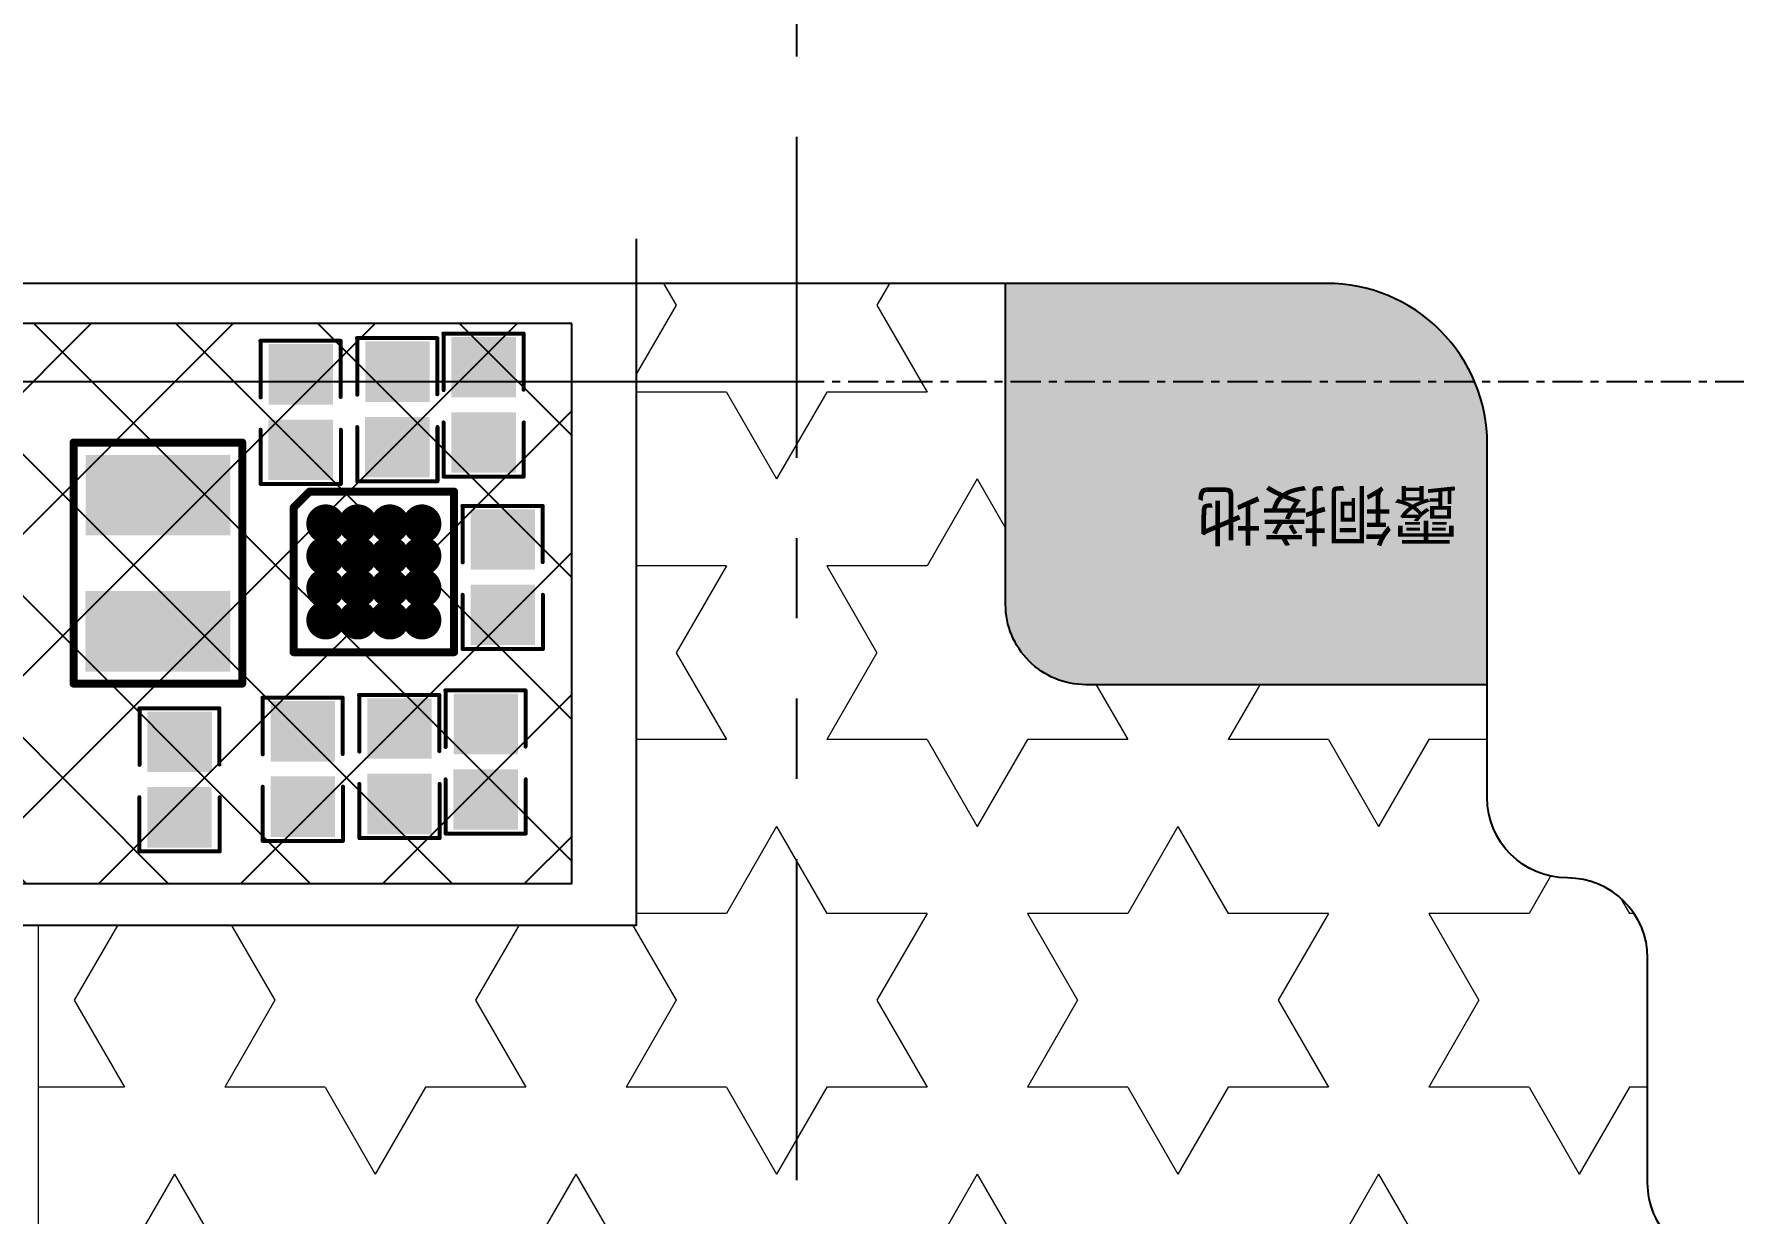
# Model space of a CAD drawing. Header units: inches. Extents: x 1765 to 5217, y -1519 to 441.
# Drawn here: x 4198.64 to 4219.82, y -1286.45 to -1271.75 of the extents above; entities that cross this region are included whole.
import ezdxf

# ---------------------------------------------------------------- set-up
doc = ezdxf.new("R2010")
doc.units = ezdxf.units.IN
doc.header["$MEASUREMENT"] = 0
doc.linetypes.add('ACISOTGB', pattern=[9, 4, -1, 1, -1, 1, -1])
doc.linetypes.add('CENTER', pattern=[0.6, 0.375, -0.075, 0.075, -0.075])
doc.layers.add('EMI', color=5, linetype='Continuous', lineweight=5)
for name, color, linetype in [('FPC', 7, 'Continuous'), ('TOPLAYER', 1, 'Continuous'), ('TOPOVERLAY', 2, 'Continuous'), ('TOPPASTE', 8, 'Continuous'), ('TOPSOLDER', 216, 'Continuous')]:
    doc.layers.add(name, color=color, linetype=linetype)

# ---------------------------------------------------------------- blocks, each defined once
blk = doc.blocks.new('L2_2')
at = {"layer": 'TOPLAYER'}
for points in [[(-1.197, -0.798998), (-1.197, 0.800999), (-1.996999, -0.798998), (-1.996999, 0.800999)], [(0.499999, -0.800997), (0.499999, 0.799), (-0.299999, -0.800997), (-0.299999, 0.799)]]:
    blk.add_solid(points, dxfattribs=at)
at = {"layer": 'TOPOVERLAY', "const_width": 0.1}
for points in [[(-2.253, 1.05), (0.750001, 1.05)], [(-2.253, 1.047001), (-2.253, -1.050999)], [(0.750001, 1.05), (0.750001, -1.050999)], [(-2.253, -1.050999), (0.750001, -1.050999)]]:
    blk.add_lwpolyline(points, dxfattribs=at)
at = {"layer": 'TOPOVERLAY', "const_width": 0.05}
for points in [[(-2.277999, 1.05, 1), (-2.228002, 1.05, 1)], [(-2.277999, 1.047001, 1), (-2.228002, 1.047001, 1)], [(0.725002, 1.05, 1), (0.775, 1.05, 1)], [(0.725002, 1.05, 1), (0.775, 1.05, 1)], [(-2.277999, -1.050999, 1), (-2.228002, -1.050999, 1)], [(-2.277999, -1.050999, 1), (-2.228002, -1.050999, 1)], [(0.725002, -1.050999, 1), (0.775, -1.050999, 1)], [(0.725002, -1.050999, 1), (0.775, -1.050999, 1)]]:
    blk.add_lwpolyline(points, format="xyb", close=True, dxfattribs=at)
at = {"layer": 'TOPPASTE'}
for points in [[(-1.197, -0.798998), (-1.197, 0.800999), (-1.996999, -0.798998), (-1.996999, 0.800999)], [(0.499999, -0.800997), (0.499999, 0.799), (-0.299999, -0.800997), (-0.299999, 0.799)]]:
    blk.add_solid(points, dxfattribs=at)
at = {"layer": 'TOPSOLDER'}
for points in [[(-1.0954, -0.900598), (-1.0954, 0.902599), (-2.098599, -0.900598), (-2.098599, 0.902599)], [(0.601599, -0.902597), (0.601599, 0.9006), (-0.401599, -0.902597), (-0.401599, 0.9006)]]:
    blk.add_solid(points, dxfattribs=at)
blk = doc.blocks.new('BV6802_15')
at = {"layer": 'TOPLAYER', "const_width": 0.14}
for points in [[(-0.07, 0, 1), (0.07, 0, 1)], [(0.329999, 0, 1), (0.469999, 0, 1)], [(0.729999, 0, 1), (0.869998, 0, 1)], [(1.129998, 0, 1), (1.269997, 0, 1)], [(-0.07, -0.399999, 1), (0.07, -0.399999, 1)], [(0.329999, -0.399999, 1), (0.469999, -0.399999, 1)], [(0.729999, -0.399999, 1), (0.869998, -0.399999, 1)], [(1.129998, -0.399999, 1), (1.269997, -0.399999, 1)], [(-0.07, -0.799998, 1), (0.07, -0.799998, 1)], [(0.329999, -0.799998, 1), (0.469999, -0.799998, 1)], [(0.729999, -0.799998, 1), (0.869998, -0.799998, 1)], [(1.129998, -0.799998, 1), (1.269997, -0.799998, 1)], [(-0.07, -1.199998, 1), (0.07, -1.199998, 1)], [(0.329999, -1.199998, 1), (0.469999, -1.199998, 1)], [(0.729999, -1.199998, 1), (0.869998, -1.199998, 1)], [(1.129998, -1.199998, 1), (1.269997, -1.199998, 1)]]:
    blk.add_lwpolyline(points, format="xyb", close=True, dxfattribs=at)
at = {"layer": 'TOPOVERLAY', "const_width": 0.1}
for points in [[(-0.2, 0.399999), (-0.399999, 0.2)], [(1.599997, 0.399999), (-0.2, 0.399999)], [(1.599997, 0.399999), (1.599997, -1.599997)], [(-0.399999, 0.2), (-0.399999, -1.599997)], [(1.599997, -1.599997), (-0.399999, -1.599997)]]:
    blk.add_lwpolyline(points, dxfattribs=at)
at = {"layer": 'TOPOVERLAY', "const_width": 0.05}
for points in [[(-0.224998, 0.399999, 1), (-0.175001, 0.399999, 1)], [(-0.224998, 0.399999, 1), (-0.175001, 0.399999, 1)], [(1.574998, 0.399999, 1), (1.624995, 0.399999, 1)], [(1.574998, 0.399999, 1), (1.624995, 0.399999, 1)], [(-0.424998, 0.2, 1), (-0.375001, 0.2, 1)], [(-0.424998, 0.2, 1), (-0.375001, 0.2, 1)], [(-0.424998, -1.599997, 1), (-0.375001, -1.599997, 1)], [(-0.424998, -1.599997, 1), (-0.375001, -1.599997, 1)], [(1.574998, -1.599997, 1), (1.624995, -1.599997, 1)], [(1.574998, -1.599997, 1), (1.624995, -1.599997, 1)]]:
    blk.add_lwpolyline(points, format="xyb", close=True, dxfattribs=at)
at = {"layer": 'TOPPASTE', "const_width": 0.14}
for points in [[(-0.07, 0, 1), (0.07, 0, 1)], [(0.329999, 0, 1), (0.469999, 0, 1)], [(0.729999, 0, 1), (0.869998, 0, 1)], [(1.129998, 0, 1), (1.269997, 0, 1)], [(-0.07, -0.399999, 1), (0.07, -0.399999, 1)], [(0.329999, -0.399999, 1), (0.469999, -0.399999, 1)], [(0.729999, -0.399999, 1), (0.869998, -0.399999, 1)], [(1.129998, -0.399999, 1), (1.269997, -0.399999, 1)], [(-0.07, -0.799998, 1), (0.07, -0.799998, 1)], [(0.329999, -0.799998, 1), (0.469999, -0.799998, 1)], [(0.729999, -0.799998, 1), (0.869998, -0.799998, 1)], [(1.129998, -0.799998, 1), (1.269997, -0.799998, 1)], [(-0.07, -1.199998, 1), (0.07, -1.199998, 1)], [(0.329999, -1.199998, 1), (0.469999, -1.199998, 1)], [(0.729999, -1.199998, 1), (0.869998, -1.199998, 1)], [(1.129998, -1.199998, 1), (1.269997, -1.199998, 1)]]:
    blk.add_lwpolyline(points, format="xyb", close=True, dxfattribs=at)
at = {"layer": 'TOPSOLDER', "const_width": 0.2416}
for points in [[(-0.1208, 0, 1), (0.1208, 0, 1)], [(0.279199, 0, 1), (0.520799, 0, 1)], [(0.679199, 0, 1), (0.920798, 0, 1)], [(1.079198, 0, 1), (1.320797, 0, 1)], [(-0.1208, -0.399999, 1), (0.1208, -0.399999, 1)], [(0.279199, -0.399999, 1), (0.520799, -0.399999, 1)], [(0.679199, -0.399999, 1), (0.920798, -0.399999, 1)], [(1.079198, -0.399999, 1), (1.320797, -0.399999, 1)], [(-0.1208, -0.799998, 1), (0.1208, -0.799998, 1)], [(0.279199, -0.799998, 1), (0.520799, -0.799998, 1)], [(0.679199, -0.799998, 1), (0.920798, -0.799998, 1)], [(1.079198, -0.799998, 1), (1.320797, -0.799998, 1)], [(-0.1208, -1.199998, 1), (0.1208, -1.199998, 1)], [(0.279199, -1.199998, 1), (0.520799, -1.199998, 1)], [(0.679199, -1.199998, 1), (0.920798, -1.199998, 1)], [(1.079198, -1.199998, 1), (1.320797, -1.199998, 1)]]:
    blk.add_lwpolyline(points, format="xyb", close=True, dxfattribs=at)
blk = doc.blocks.new('0402_11')
at = {"layer": 'TOPLAYER'}
for points in [[(-0.274998, -0.299999), (0.274998, -0.299999), (-0.274998, 0.299999), (0.274998, 0.299999)], [(0.665002, -0.301), (1.214999, -0.301), (0.665002, 0.298999), (1.214999, 0.298999)]]:
    blk.add_solid(points, dxfattribs=at)
at = {"layer": 'TOPOVERLAY', "const_width": 0.05}
for points in [[(-0.424998, -0.499999), (-0.424998, 0.499999)], [(0.249999, 0.499999), (-0.424998, 0.499999)], [(1.353, 0.499001), (0.653001, 0.499001)], [(1.358001, -0.496999), (1.358001, 0.502999)], [(0.249999, -0.499999), (-0.424998, -0.499999)], [(1.358001, -0.496999), (0.658002, -0.496999)]]:
    blk.add_lwpolyline(points, dxfattribs=at)
at = {"layer": 'TOPOVERLAY', "const_width": 0.024999}
for points in [[(-0.437497, 0.499999, 1), (-0.412499, 0.499999, 1)], [(-0.437497, 0.499999, 1), (-0.412499, 0.499999, 1)], [(0.2375, 0.499999, 1), (0.262499, 0.499999, 1)], [(0.640502, 0.499001, 1), (0.6655, 0.499001, 1)], [(1.3405, 0.499001, 1), (1.365499, 0.499001, 1)], [(1.345501, 0.502999, 1), (1.3705, 0.502999, 1)], [(-0.437497, -0.499999, 1), (-0.412499, -0.499999, 1)], [(-0.437497, -0.499999, 1), (-0.412499, -0.499999, 1)], [(0.2375, -0.499999, 1), (0.262499, -0.499999, 1)], [(0.645503, -0.496999, 1), (0.670502, -0.496999, 1)], [(1.345501, -0.496999, 1), (1.3705, -0.496999, 1)], [(1.345501, -0.496999, 1), (1.3705, -0.496999, 1)]]:
    blk.add_lwpolyline(points, format="xyb", close=True, dxfattribs=at)
at = {"layer": 'TOPPASTE'}
for points in [[(-0.274998, -0.299999), (0.274998, -0.299999), (-0.274998, 0.299999), (0.274998, 0.299999)], [(0.665002, -0.301), (1.214999, -0.301), (0.665002, 0.298999), (1.214999, 0.298999)]]:
    blk.add_solid(points, dxfattribs=at)
at = {"layer": 'TOPSOLDER'}
for points in [[(-0.376598, -0.401599), (0.376598, -0.401599), (-0.376598, 0.401599), (0.376598, 0.401599)], [(0.563402, -0.4026), (1.316599, -0.4026), (0.563402, 0.400599), (1.316599, 0.400599)]]:
    blk.add_solid(points, dxfattribs=at)

msp = doc.modelspace()

# ---------------------------------------------------------------- hatches: boundary and pattern name
h = msp.add_hatch(color=2)
h.paths.add_polyline_path([(4216.748, -1279.852), (4216.748, -1276.852, 0.414214), (4214.748, -1274.852), (4210.748, -1274.852), (4210.748, -1278.852, 0.414214), (4211.748, -1279.852)])
h.paths.add_polyline_path([(4216.543, -1278.191), (4212.898, -1278.191), (4212.898, -1277.1), (4216.543, -1277.1)], flags=24)
h = msp.add_hatch()
h.set_pattern_fill('ANSI37', color=3, scale=10, style=0)
h.set_pattern_definition([(225, (7869.7683, -2803.9446), (0.88388348, -0.88388348), []), (315, (7869.7683, -2803.9446), (0.88388348, 0.88388348), [])])
h.paths.add_polyline_path([(4205.343, -1275.352), (4193.143, -1275.352), (4193.143, -1282.328), (4205.343, -1282.328)])
at = {"layer": 'EMI'}
h = msp.add_hatch(dxfattribs=at)
h.set_pattern_fill('STARS', color=256, scale=10, style=0)
h.set_pattern_definition([(180, (7869.7683, -2928.1506), (0, -2.1650635), [1.25, -1.25]), (240, (7869.7683, -2928.1506), (1.875, -1.0825318), [1.25, -1.25]), (300, (7869.1433, -2929.2332), (1.875, 1.0825318), [1.25, -1.25])])
edge = h.paths.add_edge_path()
edge.add_line((4243.53, -1282.359), (4243.53, -1274.21))
edge.add_arc((4241.526, -1274.212), 2.004, 0.0494, 92.745)
edge.add_line((4241.43, -1272.21), (4234.4, -1272.21))
edge.add_arc((4234.4, -1275.21), 3, 90, 180)
edge.add_line((4231.4, -1275.21), (4231.4, -1285.059))
edge.add_arc((4229.4, -1285.059), 2, -90, 0, ccw=False)
edge.add_line((4229.4, -1287.059), (4219.747, -1287.059))
edge.add_arc((4219.747, -1286.059), 1, 180, 270, ccw=False)
edge.add_line((4218.747, -1286.059), (4218.747, -1283.259))
edge.add_arc((4217.747, -1283.259), 1, 360, 449.9714)
edge.add_arc((4217.748, -1281.259), 1, 180, 269.9714, ccw=False)
edge.add_line((4216.748, -1281.259), (4216.748, -1279.852))
edge.add_line((4216.748, -1279.852), (4211.748, -1279.852))
edge.add_arc((4211.748, -1278.852), 1, 180, 270, ccw=False)
edge.add_line((4210.748, -1278.852), (4210.748, -1274.852))
edge.add_line((4210.748, -1274.852), (4206.148, -1274.852))
edge.add_line((4206.148, -1274.852), (4206.148, -1282.85))
edge.add_line((4206.148, -1282.85), (4198.698, -1282.85))
edge.add_line((4198.698, -1282.85), (4198.698, -1287.559))
edge.add_line((4198.698, -1287.559), (4216.748, -1287.559))
edge.add_line((4216.748, -1287.559), (4216.748, -1291.259))
edge.add_line((4216.748, -1291.259), (4233.6, -1291.259))
edge.add_arc((4233.6, -1289.259), 2, 270, 360)
edge.add_line((4235.6, -1289.259), (4235.6, -1277.71))
edge.add_arc((4236.6, -1277.71), 1, 90, 180, ccw=False)
edge.add_line((4236.6, -1276.71), (4238.43, -1276.71))
edge.add_arc((4238.319, -1277.714), 1.01, 0.2418, 83.7326, ccw=False)
edge.add_line((4239.33, -1277.71), (4239.33, -1282.359))
edge.add_line((4239.33, -1282.359), (4243.53, -1282.359))

# ---------------------------------------------------------------- linework, layer by layer
at = {"color": 1, "linetype": 'ACISOTGB'}
msp.add_line((4208.143, -1255.025), (4208.143, -1298.31), dxfattribs=at)
at = {"color": 1, "linetype": 'CENTER'}
msp.add_line((4224.686, -1276.08), (4191.599, -1276.08), dxfattribs=at)
at = {"color": 251, "elevation": 0}
msp.add_lwpolyline([(4206.148, -1274.296), (4206.148, -1282.85), (4192.649, -1282.85)], dxfattribs=at)
at = {"color": 1}
msp.add_lwpolyline([(4216.748, -1279.852), (4211.748, -1279.852, -0.414214), (4210.748, -1278.852), (4210.748, -1274.852)], format="xyb", dxfattribs=at)
at = {"color": 6}
msp.add_lwpolyline([(4205.343, -1275.352), (4193.143, -1275.352), (4193.143, -1282.328), (4205.343, -1282.328)], close=True, dxfattribs=at)
at = {"color": 1, "flags": 128}
msp.add_lwpolyline([(4208.143, -1276.08), (4190.749, -1276.08)], dxfattribs=at)
at = {"layer": 'EMI'}
msp.add_lwpolyline([(4231.4, -1285.059, -0.414214), (4229.4, -1287.059), (4219.747, -1287.059, -0.414214), (4218.747, -1286.059), (4218.747, -1283.259, 0.414067), (4217.747, -1282.259, -0.414067), (4216.748, -1281.259), (4216.748, -1279.852), (4211.748, -1279.852, -0.414214), (4210.748, -1278.852), (4210.748, -1274.852), (4206.148, -1274.852), (4206.148, -1282.85), (4198.698, -1282.85), (4198.698, -1287.559), (4216.748, -1287.559), (4216.748, -1291.259), (4233.6, -1291.259, 0.414214)], format="xyb", dxfattribs=at)
at = {"layer": 'FPC', "color": 2, "lineweight": -3}
msp.add_lwpolyline([(4231.4, -1285.059, -0.414214), (4229.4, -1287.059), (4219.747, -1287.059, -0.414214), (4218.747, -1286.059), (4218.747, -1283.259, 0.414067), (4217.747, -1282.259, -0.414067), (4216.748, -1281.259), (4216.748, -1276.852, 0.414214), (4214.748, -1274.852), (4193.649, -1274.852, 0.414214), (4192.649, -1275.852), (4192.649, -1291.558, 0.241069), (4193.48, -1293.18), (4198.489, -1296.791, -0.241069), (4198.904, -1297.602), (4198.904, -1298.86)], format="xyb", dxfattribs=at)

# ---------------------------------------------------------------- block references
for name, p, rotation in [('0402_11', (4201.967, -1276.926), 90), ('0402_11', (4203.171, -1276.892), 90), ('0402_11', (4204.246, -1276.835), 90), ('L2_2', (4200.188, -1279.088), 270), ('0402_11', (4204.484, -1278.982), 90), ('0402_11', (4201.993, -1281.372), 90), ('0402_11', (4203.197, -1281.338), 90), ('0402_11', (4204.271, -1281.281), 90), ('0402_11', (4200.458, -1281.504), 90)]:
    msp.add_blockref(name, p, dxfattribs=dict(rotation=rotation))
msp.add_blockref('BV6802_15', (4202.278, -1277.847))

# ---------------------------------------------------------------- texts
at = {"color": 0, "insert": (4216.393, -1278.041), "char_height": 0.6, "width": 5.54663, "attachment_point": 1, "rotation": 180}
msp.add_mtext('{\\fSimSun|b0|i0|c134|p2;露铜接地}', dxfattribs=at)

doc.saveas('drawing.dxf')
